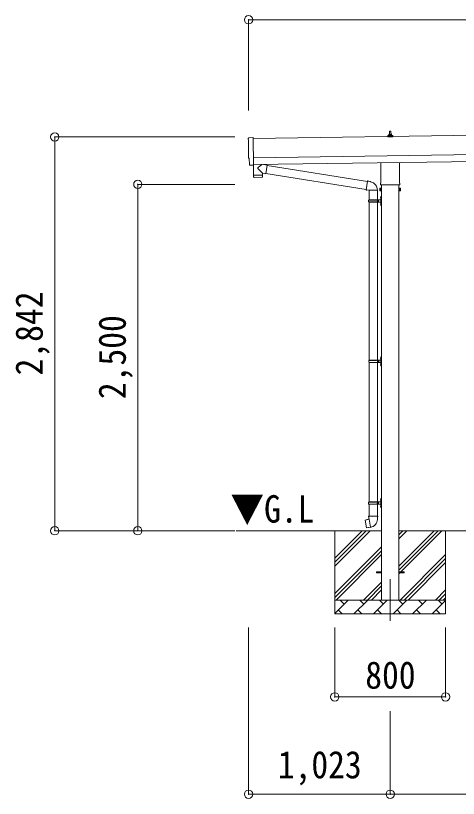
# Model space of a CAD drawing. Units: millimetres at full size, sheet at 1:60. Extents: x -16864 to 16864, y -11640 to 11640.
# Drawn here: x -865 to 2333, y -8625 to -2976 of the extents above; entities that cross this region are included whole.
import ezdxf
from ezdxf.enums import TextEntityAlignment as Align

# ---------------------------------------------------------------- set-up
doc = ezdxf.new("R2010")
doc.units = ezdxf.units.MM
doc.header["$LTSCALE"] = 60
doc.header["$PDMODE"] = 32
doc.header["$PDSIZE"] = 60
doc.linetypes.add('CHAIN1', pattern=[8, 5, -1, 1, -1])
for name, color, linetype, lineweight in [('0-1_Defpoints', 7, 'CHAIN1', 9), ('0-2_TEXT1', 4, 'Continuous', 9), ('0-3_SHAPE', 7, 'Continuous', 9), ('0-7_PARTS2', 7, 'Continuous', 9), ('0-8_TABLE1', 6, 'Continuous', 9), ('0-9_DIM1', 7, 'Continuous', 9)]:
    doc.layers.add(name, color=color, linetype=linetype, lineweight=lineweight)
doc.styles.add('ＭＳ ゴシック', font='')
doc.styles.get('ＭＳ ゴシック').set_extended_font_data('MS Gothic')

msp = doc.modelspace()

# ---------------------------------------------------------------- linework, layer by layer
at = {"layer": '0-1_Defpoints'}
msp.add_line((1840.59, -7043.97), (1840.59, -7392.97), dxfattribs=at)
at = {"layer": '0-2_TEXT1'}
for p, q in [((6480.66, -3781.28), (850.19, -3861.72)), ((1823.41, -3841.53), (1830.13, -3839.9)), ((1830.51, -3839.72), (1851.28, -3839.72)), ((1830.9, -3838.93), (1830.9, -3834.72)), ((1831.9, -3834.72), (1849.9, -3834.72)), ((1834.9, -3834.72), (1835.62, -3811.19)), ((1836.62, -3810.22), (1845.17, -3810.22)), ((1846.17, -3811.19), (1846.9, -3834.72)), ((1850.9, -3838.93), (1850.9, -3834.72)), ((1858.38, -3841.53), (1851.66, -3839.9)), ((1822.65, -3850.22), (1822.65, -3842.5)), ((1859.15, -3850.22), (1822.65, -3850.22)), ((1823.03, -3841.72), (1858.76, -3841.72)), ((1859.15, -3850.22), (1859.15, -3842.5)), ((852.19, -4001.7), (6482.66, -3921.27)), ((852.91, -4051.7), (6483.37, -3971.26)), ((833.33, -4055.75), (826.41, -4055.48)), ((1772.29, -4184.2), (1772.29, -4038.56)), ((1908.89, -4036.61), (1908.89, -4184.2)), ((1766.59, -4222.47), (1767.35, -4221.16)), ((1766.59, -4222.47), (1766.59, -4239.47)), ((1773.59, -4226.07), (1767.35, -4226.07)), ((1773.59, -4235.88), (1767.35, -4235.88)), ((1770.59, -4192.97), (1770.59, -4187.47)), ((1908.53, -4196.47), (1772.65, -4196.47)), ((1778.09, -4196.47), (1778.09, -7193.97)), ((1903.09, -7193.97), (1903.09, -4196.47)), ((1907.59, -4226.07), (1913.83, -4226.07)), ((1907.59, -4235.88), (1913.83, -4235.88)), ((1910.59, -4187.47), (1910.59, -4192.97)), ((1914.59, -4222.47), (1913.83, -4221.16)), ((1914.59, -4222.47), (1914.59, -4239.47)), ((1766.59, -4239.47), (1767.35, -4240.79)), ((1773.59, -4240.79), (1767.35, -4240.79)), ((1776.09, -4240.17), (1773.59, -4240.17)), ((1905.09, -4240.17), (1907.59, -4240.17)), ((1907.59, -4240.79), (1913.83, -4240.79)), ((1914.59, -4239.47), (1913.83, -4240.79)), ((1740.59, -6989.47), (1778.09, -6989.47)), ((1740.59, -6998.47), (1740.59, -6989.47)), ((1740.59, -6989.47), (1778.09, -6989.47)), ((1740.59, -6998.47), (1740.59, -6989.47)), ((1740.59, -6998.47), (1778.09, -6998.47)), ((1740.59, -6998.47), (1778.09, -6998.47)), ((1903.09, -6989.47), (1940.59, -6989.47)), ((1903.09, -6989.47), (1940.59, -6989.47)), ((1903.09, -6998.47), (1940.59, -6998.47)), ((1903.09, -6998.47), (1940.59, -6998.47)), ((1940.59, -6998.47), (1940.59, -6989.47)), ((1940.59, -6998.47), (1940.59, -6989.47))]:
    msp.add_line(p, q, dxfattribs=at)
for points in [[(818.57, -3858.73), (850.12, -3856.63), (852.94, -4054.46)], [(823.52, -4052.53), (822.85, -4005.51), (822.25, -4005.52)], [(834.07, -4055.46), (834.72, -4054.82), (852.96, -4055.47)], [(1773.59, -4240.79), (1773.59, -4221.16), (1767.35, -4221.16)], [(1773.59, -4240.17), (1773.59, -4221.77), (1776.09, -4221.77)], [(1907.59, -4240.17), (1907.59, -4221.77), (1905.09, -4221.77)], [(1907.59, -4240.79), (1907.59, -4221.16), (1913.83, -4221.16)]]:
    msp.add_lwpolyline(points, dxfattribs=at)
for points in [[(1776.09, -4241.47), (1776.09, -4220.47), (1778.09, -4220.47), (1778.09, -4241.47)], [(1905.09, -4241.47), (1905.09, -4220.47), (1903.09, -4220.47), (1903.09, -4241.47)]]:
    msp.add_lwpolyline(points, close=True, dxfattribs=at)
for centre, radius, start, end in [((1829.9, -3838.93), 1, 283.62699, 0), ((1834.98, -3835.35), 4.13, 90, 171.17633), ((1831.9, -3835.72), 1, 90, 180), ((1836.62, -3811.22), 1, 90, 178.60509), ((1844.23, -3834.72), 4.83, 133.60282, 180), ((1837.56, -3834.72), 4.83, 0, 46.39718), ((1845.17, -3811.22), 1, 1.39491, 90), ((1846.81, -3835.35), 4.13, 8.82367, 90), ((1849.9, -3835.72), 1, 0, 90), ((1851.9, -3838.93), 1, 180, 256.37301), ((1823.65, -3842.5), 1, 103.62699, 180), ((1858.15, -3842.5), 1, 0, 76.37301), ((1770.93, -4223.61), 4.34, 145.61575, 214.38425), ((1782.83, -4230.97), 16.24, 162.41205, 197.58795), ((1770.93, -4238.34), 4.34, 145.61575, 214.38425), ((1774.59, -4187.47), 4, 125.09963, 180), ((1774.59, -4192.97), 4, 180, 194.47751), ((1774.59, -4192.97), 4, 194.47751, 241.04498), ((1906.59, -4192.97), 4, 298.95502, 345.52249), ((1906.59, -4187.47), 4, 0, 54.90037), ((1906.59, -4192.97), 4, 345.52249, 0), ((1910.24, -4223.61), 4.34, 325.61575, 34.38425), ((1898.35, -4230.97), 16.24, 342.41205, 17.58795), ((1910.24, -4238.34), 4.34, 325.61575, 34.38425)]:
    msp.add_arc(centre, radius, start, end, dxfattribs=at)
for centre, major_axis, ratio, start_param, end_param in [((818.77, -3861.72), (-3, -0.04), 0.99863, 4.7647489, 6.2979817), ((-3945.59, -4000.22), (4762.89, 68.04), 0.99863, 6.2686928, 6.2979817), ((822.19, -4001.12), (-4.41, -0.06), 0.99863, 6.2686928, 7.8539816), ((826.53, -4052.48), (-2.15, -2.1), 0.9974, 5.5252311, 7.0411395), ((833.37, -4054.74), (-0.717, -0.7), 0.9974, 0.7579542, 1.5707963)]:
    msp.add_ellipse(centre, major_axis=major_axis, ratio=ratio, start_param=start_param, end_param=end_param, dxfattribs=at)
at = {"layer": '0-3_SHAPE'}
for p, q in [((1778.09, -6693.97), (729.14, -6693.97)), ((1440.59, -6693.97), (1440.59, -7293.97)), ((1440.59, -6892.46), (1639.07, -6693.97)), ((1440.59, -6920.74), (1667.36, -6693.97)), ((1440.59, -6949.03), (1695.64, -6693.97)), ((4878.09, -6693.97), (1903.09, -6693.97)), ((1903.09, -6722.8), (1931.91, -6693.97)), ((1903.09, -6751.08), (1960.2, -6693.97)), ((1903.09, -7005.64), (2214.76, -6693.97)), ((1903.09, -6949.07), (2158.19, -6693.97)), ((1903.09, -6977.36), (2186.47, -6693.97)), ((2240.59, -6693.97), (2240.59, -7293.97)), ((1440.59, -7147.02), (1778.09, -6809.52)), ((1440.59, -7175.3), (1778.09, -6837.8)), ((1450.2, -7193.97), (1778.09, -6866.08)), ((1912.75, -7193.97), (2240.59, -6866.13)), ((1941.03, -7193.97), (2240.59, -6894.42)), ((1969.31, -7193.97), (2240.59, -6922.7)), ((1648.19, -7193.97), (1778.09, -7064.07)), ((1676.47, -7193.97), (1778.09, -7092.36)), ((1704.76, -7193.97), (1778.09, -7120.64)), ((2167.3, -7193.97), (2240.59, -7120.69)), ((2195.59, -7193.97), (2240.59, -7148.97)), ((1440.59, -7290.42), (1537.04, -7193.97)), ((1440.59, -7193.97), (2240.59, -7193.97)), ((1508.48, -7222.53), (1479.93, -7193.97)), ((1578.46, -7293.97), (1678.46, -7193.97)), ((1649.9, -7222.53), (1621.35, -7193.97)), ((1719.88, -7293.97), (1819.88, -7193.97)), ((1791.32, -7222.53), (1762.77, -7193.97)), ((1861.3, -7293.97), (1961.3, -7193.97)), ((1932.75, -7222.53), (1904.19, -7193.97)), ((2002.72, -7293.97), (2102.72, -7193.97)), ((2074.17, -7222.53), (2045.61, -7193.97)), ((2144.14, -7293.97), (2240.59, -7197.53)), ((2215.59, -7222.53), (2187.04, -7193.97)), ((2223.87, -7193.97), (2240.59, -7177.26)), ((1465.59, -7265.42), (1494.14, -7293.97)), ((1607.01, -7265.42), (1635.56, -7293.97)), ((1748.43, -7265.42), (1776.98, -7293.97)), ((1889.85, -7265.42), (1918.41, -7293.97)), ((2031.27, -7265.42), (2059.83, -7293.97)), ((2172.7, -7265.42), (2201.25, -7293.97)), ((2240.59, -7293.97), (1440.59, -7293.97))]:
    msp.add_line(p, q, dxfattribs=at)
at = {"layer": '0-8_TABLE1'}
for p, q in [((817.59, -3006.34), (817.59, -3660.66)), ((12166.59, -3006.34), (817.59, -3006.34)), ((-582.41, -3851.68), (718.28, -3851.68)), ((-582.41, -3851.68), (-582.41, -6693.97)), ((17.59, -4193.97), (718.28, -4193.97)), ((17.59, -4193.97), (17.59, -6693.97)), ((-582.41, -6693.97), (718.28, -6693.97)), ((817.28, -8594.97), (817.28, -7392.97)), ((1440.59, -7892.97), (1440.59, -7392.97)), ((2240.59, -7892.97), (2240.59, -7392.97)), ((1440.59, -7892.97), (2240.59, -7892.97)), ((1840.59, -8594.97), (1840.59, -7994.97)), ((1840.59, -8594.97), (817.28, -8594.97)), ((4940.59, -8594.97), (1840.59, -8594.97))]:
    msp.add_line(p, q, dxfattribs=at)
for p in [(817.59, -3006.34), (817.59, -3006.34), (-582.41, -3851.68), (17.59, -4193.97), (-582.41, -6693.97), (17.59, -6693.97), (1440.59, -7892.97), (2240.59, -7892.97), (817.28, -8594.97), (1840.59, -8594.97)]:
    msp.add_point(p, dxfattribs=at)
at = {"layer": '0-9_DIM1'}
for p, q in [((852.94, -4054.46), (852.96, -4055.47)), ((914.35, -4050.82), (886.7, -4073.33)), ((951.97, -4054.83), (926.13, -4050.65)), ((951.97, -4054.83), (941.81, -4117.71)), ((951.68, -4056.66), (1677.03, -4172.15)), ((917.4, -4113.76), (886.53, -4080.66)), ((917.4, -4113.76), (941.81, -4117.71)), ((917.4, -4113.76), (917.57, -4125.78)), ((942.1, -4115.89), (1666.61, -4231.24)), ((853.59, -4127.69), (854, -4140.74)), ((914.59, -4142.82), (857.05, -4143.65)), ((858.08, -4126.63), (858.11, -4127.63)), ((913.07, -4125.84), (913.07, -4126.84)), ((1677.35, -4170.33), (1671.82, -4201.69)), ((1677.35, -4170.33), (1678.49, -4168.35)), ((1678.49, -4168.35), (1682.05, -4168.97)), ((1682.05, -4168.97), (1682.47, -4171.32)), ((1696.98, -4174.14), (1698.67, -4175.77)), ((1698.67, -4175.77), (1700.78, -4176.22)), ((1666.28, -4233.06), (1671.82, -4201.69)), ((1666.28, -4233.06), (1666.68, -4235.31)), ((1666.28, -4233.06), (1671.44, -4233.88)), ((1666.68, -4235.31), (1670.24, -4235.94)), ((1670.24, -4235.94), (1671.44, -4233.88)), ((1671.44, -4233.88), (1686.04, -4236.19)), ((1686.04, -4236.19), (1688.25, -4235.21)), ((1748.54, -4235.6), (1687.36, -4235.6)), ((1688.09, -4235.6), (1688.09, -4304.89)), ((1748.09, -4235.6), (1748.09, -4304.89)), ((1771.79, -4287.75), (1773.83, -4288.74)), ((1773.06, -4285.74), (1773.69, -4285.74)), ((1773.06, -4285.74), (1773.06, -4294.04)), ((1773.69, -4285.74), (1773.69, -4294.04)), ((1773.69, -4285.74), (1774.09, -4286.14)), ((1773.83, -4288.74), (1774.44, -4289.89)), ((1774.09, -4281.89), (1777.09, -4280.39)), ((1774.09, -4281.89), (1774.09, -4313.89)), ((1774.09, -4286.14), (1774.09, -4293.64)), ((1777.09, -4280.39), (1777.09, -4313.89)), ((1777.09, -4280.39), (1778.09, -4280.39)), ((1778.09, -4280.39), (1778.09, -4313.89)), ((1685.09, -4306.89), (1735.42, -4306.89)), ((1685.09, -4320.89), (1735.42, -4320.89)), ((1686.09, -4304.89), (1772.09, -4304.89)), ((1686.09, -4304.89), (1686.09, -4306.89)), ((1686.09, -4322.89), (1686.09, -4320.89)), ((1686.09, -4322.89), (1772.09, -4322.89)), ((1688.09, -4322.89), (1688.09, -5462.47)), ((1745.09, -4304.89), (1745.09, -4309.39)), ((1745.09, -4309.39), (1747.09, -4309.39)), ((1745.09, -4322.89), (1745.09, -4318.39)), ((1745.09, -4318.39), (1747.09, -4318.39)), ((1747.09, -4309.39), (1747.09, -4313.89)), ((1747.09, -4318.39), (1747.09, -4313.89)), ((1748.09, -4322.89), (1748.09, -5462.47)), ((1753.09, -4304.89), (1753.09, -4313.89)), ((1753.09, -4309.39), (1756.09, -4309.39)), ((1753.09, -4322.89), (1753.09, -4313.89)), ((1753.09, -4318.39), (1756.09, -4318.39)), ((1756.09, -4309.39), (1756.09, -4313.89)), ((1756.09, -4318.39), (1756.09, -4313.89)), ((1771.79, -4335.75), (1773.83, -4336.74)), ((1773.06, -4294.04), (1773.69, -4294.04)), ((1773.06, -4333.74), (1773.69, -4333.74)), ((1773.06, -4333.74), (1773.06, -4342.04)), ((1773.06, -4342.04), (1773.69, -4342.04)), ((1773.69, -4294.04), (1774.09, -4293.64)), ((1773.69, -4333.74), (1773.69, -4342.04)), ((1773.69, -4333.74), (1774.09, -4334.14)), ((1773.69, -4342.04), (1774.09, -4341.64)), ((1773.83, -4336.74), (1774.44, -4337.89)), ((1774.09, -4345.89), (1774.09, -4313.89)), ((1774.09, -4334.14), (1774.09, -4341.64)), ((1774.09, -4345.89), (1777.09, -4347.39)), ((1777.09, -4347.39), (1777.09, -4313.89)), ((1777.09, -4347.39), (1778.09, -4347.39)), ((1778.09, -4347.39), (1778.09, -4313.89)), ((1687.59, -5464.47), (1737.92, -5464.47)), ((1687.59, -5478.47), (1737.92, -5478.47)), ((1688.59, -5462.47), (1688.59, -5464.47)), ((1688.59, -5462.47), (1772.09, -5462.47)), ((1688.59, -5480.47), (1688.59, -5478.47)), ((1747.59, -5462.47), (1747.59, -5466.97)), ((1747.59, -5466.97), (1749.59, -5466.97)), ((1747.59, -5480.47), (1747.59, -5475.97)), ((1747.59, -5475.97), (1749.59, -5475.97)), ((1749.59, -5466.97), (1749.59, -5471.47)), ((1749.59, -5475.97), (1749.59, -5471.47)), ((1755.59, -5462.47), (1755.59, -5471.47)), ((1755.59, -5466.97), (1758.59, -5466.97)), ((1755.59, -5480.47), (1755.59, -5471.47)), ((1755.59, -5475.97), (1758.59, -5475.97)), ((1758.59, -5466.97), (1758.59, -5471.47)), ((1758.59, -5475.97), (1758.59, -5471.47)), ((1771.79, -5445.33), (1773.83, -5446.32)), ((1773.06, -5443.32), (1773.69, -5443.32)), ((1773.06, -5443.32), (1773.06, -5451.62)), ((1773.06, -5451.62), (1773.69, -5451.62)), ((1773.69, -5443.32), (1773.69, -5451.62)), ((1773.69, -5443.32), (1774.09, -5443.72)), ((1773.69, -5451.62), (1774.09, -5451.22)), ((1773.83, -5446.32), (1774.44, -5447.47)), ((1774.09, -5439.47), (1777.09, -5437.97)), ((1774.09, -5439.47), (1774.09, -5471.47)), ((1774.09, -5443.72), (1774.09, -5451.22)), ((1774.09, -5503.47), (1774.09, -5471.47)), ((1777.09, -5437.97), (1777.09, -5471.47)), ((1777.09, -5437.97), (1778.09, -5437.97)), ((1777.09, -5504.97), (1777.09, -5471.47)), ((1778.09, -5437.97), (1778.09, -5471.47)), ((1778.09, -5504.97), (1778.09, -5471.47)), ((1688.09, -5480.47), (1688.09, -6484.97)), ((1688.59, -5480.47), (1772.09, -5480.47)), ((1748.09, -5480.47), (1748.09, -6484.97)), ((1771.79, -5493.33), (1773.83, -5494.32)), ((1773.06, -5491.32), (1773.69, -5491.32)), ((1773.06, -5491.32), (1773.06, -5499.62)), ((1773.06, -5499.62), (1773.69, -5499.62)), ((1773.69, -5491.32), (1773.69, -5499.62)), ((1773.69, -5491.32), (1774.09, -5491.72)), ((1773.69, -5499.62), (1774.09, -5499.22)), ((1773.83, -5494.32), (1774.44, -5495.47)), ((1774.09, -5491.72), (1774.09, -5499.22)), ((1774.09, -5503.47), (1777.09, -5504.97)), ((1777.09, -5504.97), (1778.09, -5504.97)), ((1685.09, -6486.97), (1735.42, -6486.97)), ((1686.09, -6484.97), (1772.09, -6484.97)), ((1686.09, -6484.97), (1686.09, -6486.97)), ((1745.09, -6484.97), (1745.09, -6489.47)), ((1745.09, -6489.47), (1747.09, -6489.47)), ((1747.09, -6489.47), (1747.09, -6493.97)), ((1747.09, -6498.47), (1747.09, -6493.97)), ((1753.09, -6484.97), (1753.09, -6493.97)), ((1753.09, -6489.47), (1756.09, -6489.47)), ((1753.09, -6502.97), (1753.09, -6493.97)), ((1756.09, -6489.47), (1756.09, -6493.97)), ((1756.09, -6498.47), (1756.09, -6493.97)), ((1771.79, -6467.83), (1773.83, -6468.82)), ((1773.06, -6465.82), (1773.69, -6465.82)), ((1773.06, -6465.82), (1773.06, -6474.12)), ((1773.06, -6474.12), (1773.69, -6474.12)), ((1773.69, -6465.82), (1773.69, -6474.12)), ((1773.69, -6465.82), (1774.09, -6466.22)), ((1773.69, -6474.12), (1774.09, -6473.72)), ((1773.83, -6468.82), (1774.44, -6469.97)), ((1774.09, -6461.97), (1777.09, -6460.47)), ((1774.09, -6461.97), (1774.09, -6493.97)), ((1774.09, -6466.22), (1774.09, -6473.72)), ((1774.09, -6525.97), (1774.09, -6493.97)), ((1777.09, -6460.47), (1777.09, -6493.97)), ((1777.09, -6460.47), (1778.09, -6460.47)), ((1777.09, -6527.47), (1777.09, -6493.97)), ((1778.09, -6460.47), (1778.09, -6493.97)), ((1778.09, -6527.47), (1778.09, -6493.97)), ((1685.09, -6500.97), (1735.42, -6500.97)), ((1686.09, -6502.97), (1686.09, -6500.97)), ((1686.09, -6502.97), (1772.09, -6502.97)), ((1688.09, -6502.97), (1688.09, -6587.9)), ((1745.09, -6502.97), (1745.09, -6498.47)), ((1745.09, -6498.47), (1747.09, -6498.47)), ((1748.09, -6502.97), (1748.09, -6587.9)), ((1753.09, -6498.47), (1756.09, -6498.47)), ((1771.79, -6515.83), (1773.83, -6516.82)), ((1773.06, -6513.82), (1773.69, -6513.82)), ((1773.06, -6513.82), (1773.06, -6522.12)), ((1773.06, -6522.12), (1773.69, -6522.12)), ((1773.69, -6513.82), (1773.69, -6522.12)), ((1773.69, -6513.82), (1774.09, -6514.22)), ((1773.69, -6522.12), (1774.09, -6521.72)), ((1773.83, -6516.82), (1774.44, -6517.97)), ((1774.09, -6514.22), (1774.09, -6521.72)), ((1774.09, -6525.97), (1777.09, -6527.47)), ((1777.09, -6527.47), (1778.09, -6527.47)), ((1686.24, -6587.9), (1684.09, -6588.68)), ((1684.09, -6588.68), (1684.09, -6592.3)), ((1684.09, -6592.3), (1686.33, -6593.12)), ((1686.24, -6587.9), (1718.09, -6587.9)), ((1686.24, -6587.9), (1686.33, -6593.12)), ((1686.33, -6593.12), (1686.59, -6607.9)), ((1686.59, -6607.9), (1687.94, -6609.9)), ((1749.94, -6587.9), (1718.09, -6587.9)), ((1749.59, -6607.9), (1748.28, -6609.84)), ((1752.09, -6592.3), (1749.85, -6593.12)), ((1749.94, -6587.9), (1752.09, -6588.68)), ((1752.09, -6588.68), (1752.09, -6592.3)), ((1659.63, -6616.35), (1658.82, -6617.52)), ((1658.82, -6617.52), (1668.44, -6672.08)), ((1687.5, -6611.1), (1659.63, -6616.35)), ((1672.37, -6613.75), (1672.16, -6613.99)), ((1697.85, -6668.4), (1687.72, -6610.93)), ((1687.74, -6610.1), (1687.74, -6610.81)), ((1687.94, -6609.9), (1687.91, -6609.91)), ((1748.28, -6609.84), (1748.2, -6612.01)), ((1682.46, -6670.99), (1682.18, -6670.84)), ((1698.16, -6669.16), (1697.91, -6668.5))]:
    msp.add_line(p, q, dxfattribs=at)
for points in [[(852.56, -4055.45), (853.58, -4126.69), (917.57, -4125.78)], [(917.54, -4139.83), (917.58, -4126.78), (853.59, -4127.69)], [(1677.35, -4170.33), (1682.47, -4171.32), (1696.98, -4174.14)], [(1771.79, -4292.04), (1773.83, -4291.04), (1774.44, -4289.89)], [(1771.79, -4340.04), (1773.83, -4339.04), (1774.44, -4337.89)], [(1771.79, -5449.62), (1773.83, -5448.62), (1774.44, -5447.47)], [(1771.79, -5497.62), (1773.83, -5496.62), (1774.44, -5495.47)], [(1771.79, -6472.12), (1773.83, -6471.12), (1774.44, -6469.97)], [(1771.79, -6520.12), (1773.83, -6519.12), (1774.44, -6517.97)], [(1749.94, -6587.9), (1749.85, -6593.12), (1749.59, -6607.9)], [(1674.62, -6613.53), (1674.34, -6613.38), (1672.37, -6613.75)], [(1697.58, -6668.31), (1669.6, -6672.9), (1668.44, -6672.08)], [(1684.65, -6670.43), (1684.44, -6670.67), (1682.46, -6670.99)]]:
    msp.add_lwpolyline(points, dxfattribs=at)
for centre, radius, start, end in [((890.01, -4077.08), 5, 131.47396, 225.79244), ((857, -4140.65), 3, 181.81845, 270.86677), ((914.54, -4139.82), 3, 270.81845, 359.81845), ((1688.25, -4235.21), 60.3, 359.62495, 78), ((1777.39, -4289.89), 6, 136.21765, 223.78235), ((1733.84, -4313.89), 49.25, 171.82876, 180.00002), ((1733.84, -4313.89), 49.25, 180.00002, 188.17127), ((1735.42, -4304.89), 2, 270, 359.99998), ((1735.42, -4322.89), 2, 0.00005, 90.00004), ((1777.39, -4337.89), 6, 136.21765, 223.78235), ((1772.09, -4302.89), 2, 270, 359.99998), ((1772.09, -4324.89), 2, 0.00005, 90.00004), ((1736.34, -5471.47), 49.25, 171.82876, 180.00002), ((1736.34, -5471.47), 49.25, 180.00002, 188.17127), ((1737.92, -5462.47), 2, 270, 359.99998), ((1737.92, -5480.47), 2, 0.00005, 90.00004), ((1777.39, -5447.47), 6, 136.21765, 223.78235), ((1772.09, -5460.47), 2, 270, 359.99998), ((1777.39, -5495.47), 6, 136.21765, 223.78235), ((1772.09, -5482.47), 2, 0.00005, 90.00004), ((1733.84, -6493.97), 49.25, 171.82876, 180.00002), ((1733.84, -6493.97), 49.25, 180.00002, 188.17127), ((1735.42, -6484.97), 2, 270, 359.99998), ((1777.39, -6469.97), 6, 136.21765, 223.78235), ((1772.09, -6482.97), 2, 270, 359.99998), ((1735.42, -6502.97), 2, 0.00005, 90.00004), ((1777.39, -6517.97), 6, 136.21765, 223.78235), ((1772.09, -6504.97), 2, 0.00005, 90.00004), ((1687.44, -6610.81), 0.3, 280.66842, 0), ((1687.94, -6610.1), 0.2, 100, 180), ((1687.94, -6609.9), 60.3, 279.96938, 358), ((1697.63, -6668.6), 0.3, 20, 99.33158), ((1698.34, -6669.09), 0.2, 200, 279.96938)]:
    msp.add_arc(centre, radius, start, end, dxfattribs=at)

# ---------------------------------------------------------------- texts
at = {"layer": '0-7_PARTS2', "style": 'ＭＳ ゴシック', "width": 0.9}
msp.add_text('▼G.L', height=197.9, dxfattribs=at).set_placement((686.42, -6694.26), align=Align.BOTTOM_LEFT)
at = {"layer": '0-8_TABLE1', "color": 7, "style": 'ＭＳ ゴシック', "width": 0.9}
for s, p in [('2,842', (-609.91, -5572.83)), ('2,500', (-9.91, -5743.97))]:
    msp.add_text(s, height=197.9, rotation=90, dxfattribs=at).set_placement(p, align=Align.BOTTOM_LEFT)
for s, p in [('800', (1660.59, -7892.97)), ('1,023', (1028.94, -8539.97))]:
    msp.add_text(s, height=197.9, dxfattribs=at).set_placement(p, align=Align.BOTTOM_LEFT)

doc.saveas('drawing.dxf')
